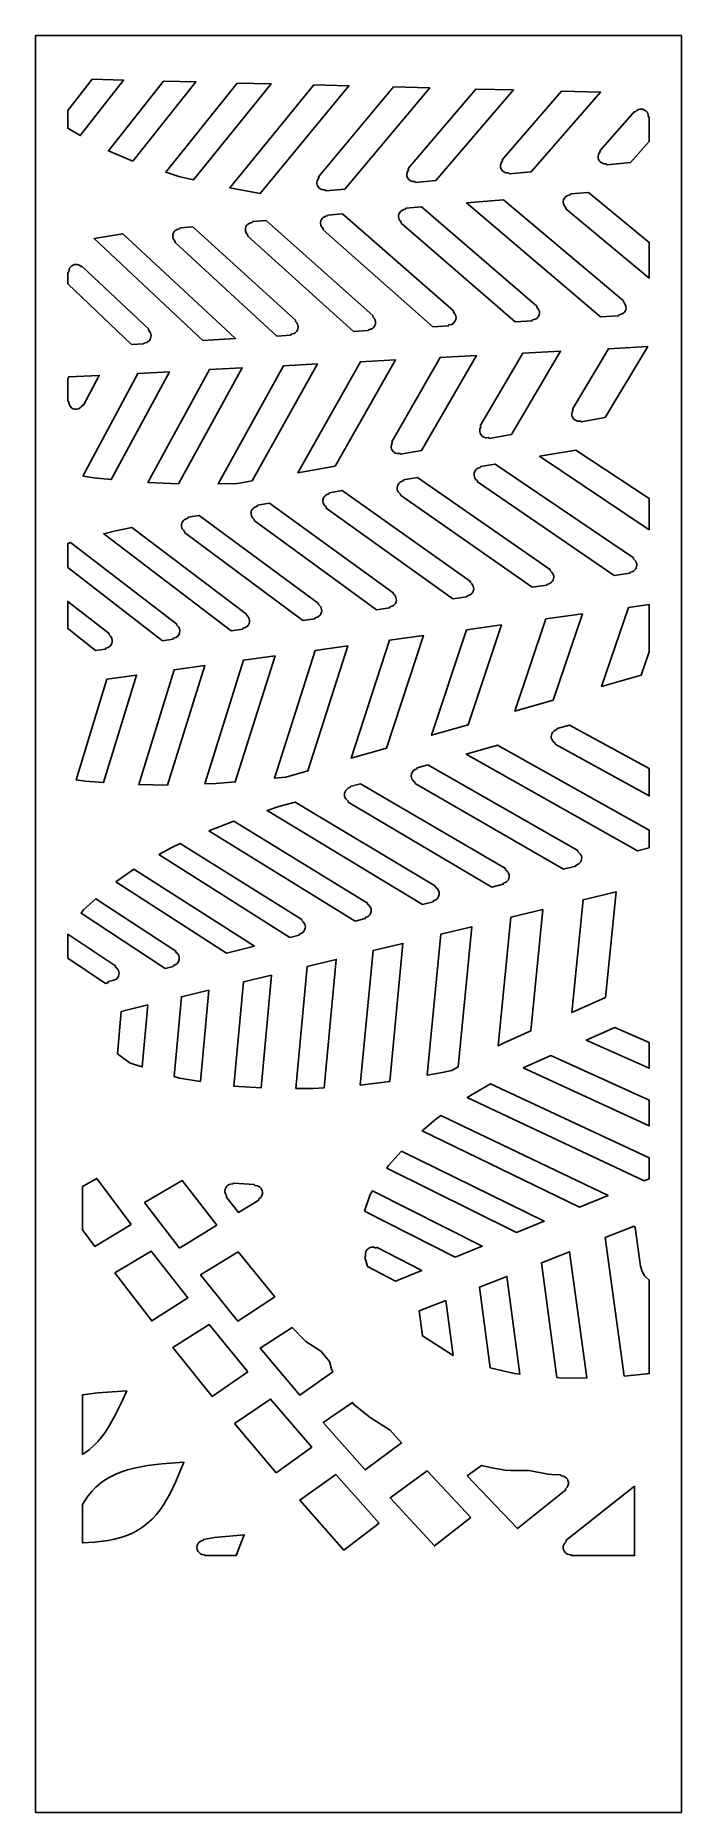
# Model space of a CAD drawing. Extents: x 0 to 400, y 0 to 1100.
import ezdxf

# ---------------------------------------------------------------- set-up
doc = ezdxf.new("R2010")
doc.units = 0
doc.layers.add('CUT', color=1, linetype='CONTINUOUS')
doc.layers.add('OUTLINE', color=7, linetype='CONTINUOUS')

msp = doc.modelspace()

# ---------------------------------------------------------------- linework, layer by layer
at = {"layer": 'CUT'}
for points in [[(20, 1053.5), (35.01, 1072.89), (54.49, 1072.39), (27.67, 1038.03), (20, 1042.65)], [(60.33, 1022.13), (45.12, 1028.53), (79.2, 1071.77), (99.37, 1071.26)], [(88.65, 1012.83), (80.62, 1015.36), (124.96, 1070.61), (145.86, 1070.08), (97.77, 1010.65)], [(172.4, 1069.41), (194.07, 1068.87), (139.19, 1002.28), (120.27, 1005.65)], [(221.59, 1068.17), (244.08, 1067.6), (191.49, 1005), (179.73, 1003.92), (179.53, 1004.31), (179.33, 1004.42), (178.21, 1004.47), (177.37, 1004.63), (176.2, 1005.2), (175.53, 1005.75), (174.77, 1006.79), (174.46, 1007.59), (174.29, 1008.44), (174.3, 1009.31), (174.47, 1010.15), (174.81, 1010.94), (175.41, 1011.88), (175.43, 1012.11), (175.22, 1012.5)], [(235.35, 1009.06), (235.15, 1009.46), (234.95, 1009.57), (233.4, 1009.68), (232.18, 1010.13), (231.15, 1010.91), (230.38, 1011.96), (229.96, 1013.19), (229.92, 1014.48), (230.25, 1015.73), (230.98, 1016.97), (231, 1017.2), (230.79, 1017.59), (272.64, 1066.88), (295.99, 1066.29), (247.98, 1010.23)], [(293.24, 1014.63), (292.9, 1014.94), (291.38, 1015.04), (290.17, 1015.5), (289.13, 1016.28), (288.36, 1017.34), (287.95, 1018.57), (287.88, 1019.44), (287.92, 1019.88), (288.26, 1021.13), (289.08, 1022.45), (289.1, 1022.68), (288.89, 1023.07), (325.66, 1065.54), (349.92, 1064.93), (306.91, 1015.68), (293.3, 1014.42)], [(371.68, 1052.95), (372.32, 1053.55), (373.43, 1054.17), (374.67, 1054.45), (375.95, 1054.35), (376.75, 1054.1), (377.5, 1053.69), (377.83, 1053.42), (378.68, 1052.47), (379.07, 1051.72), (379.32, 1050.9), (379.45, 1049.81), (379.59, 1049.62), (380, 1049.46), (380, 1034.34), (368.45, 1021.38), (353.81, 1020.02), (353.61, 1020.42), (353.41, 1020.54), (352.36, 1020.58), (351.5, 1020.75), (350.32, 1021.32), (349.66, 1021.89), (349.12, 1022.58), (348.72, 1023.36), (348.48, 1024.2), (348.42, 1025.07), (348.65, 1026.36), (349.01, 1027.15), (349.6, 1028.02), (349.63, 1028.25), (349.42, 1028.66), (370.85, 1052.92), (371.27, 1052.77)], [(331.36, 1001.72), (331.38, 1001.94), (342.35, 1002.89), (380, 971.89), (380, 949.86), (328.38, 992.75), (328.52, 993.17), (328.46, 993.39), (327.53, 994.48), (326.99, 995.65), (326.81, 996.93), (327.01, 998.21), (327.57, 999.38), (328.46, 1000.33), (328.8, 1000.59), (329.58, 1000.98), (331.08, 1001.36)], [(310.39, 931.92), (311.13, 931.1), (311.77, 929.98), (312, 929.13), (312.06, 928.27), (311.83, 926.98), (311.47, 926.19), (310.97, 925.49), (309.97, 924.65), (308.78, 924.13), (307.68, 923.93), (307.5, 923.78), (307.36, 923.36), (296.98, 922.75), (226.35, 983.88), (226.5, 984.3), (226.45, 984.53), (225.72, 985.34), (225.27, 986.06), (224.95, 986.86), (224.8, 987.71), (224.82, 988.56), (225, 989.4), (225.57, 990.55), (226.13, 991.2), (226.8, 991.74), (227.97, 992.26), (229.05, 992.5), (229.23, 992.65), (229.35, 993.07), (238.97, 993.91), (310.49, 932.55), (310.34, 932.14)], [(364.16, 935.71), (364.02, 935.31), (364.07, 935.09), (364.75, 934.33), (365.22, 933.6), (365.64, 932.36), (365.71, 931.48), (365.49, 930.2), (365.13, 929.4), (364.63, 928.69), (363.63, 927.84), (362.85, 927.46), (361.33, 927.12), (361.15, 926.97), (361.01, 926.55), (349.92, 925.89), (266.88, 996.34), (289.69, 998.32)], [(86.49, 972.47), (85.82, 973.27), (85.38, 974.04), (85.1, 974.87), (84.98, 975.75), (85.05, 976.62), (85.46, 977.87), (85.95, 978.62), (86.56, 979.24), (87.69, 979.93), (89.22, 980.32), (89.5, 980.68), (89.52, 980.9), (97.36, 981.62), (161.12, 923.6), (161, 923.42), (161.01, 922.97), (161.73, 922.12), (162.17, 921.39), (162.46, 920.59), (162.58, 919.74), (162.55, 918.88), (162.46, 918.46), (162.18, 917.64), (161.74, 916.91), (160.84, 915.99), (160.1, 915.55), (159.3, 915.25), (158.2, 915.05), (158.02, 914.9), (157.88, 914.48), (149.43, 913.98), (86.38, 971.84), (86.5, 972.02)], [(196.84, 916.8), (131.4, 975.71), (131.52, 975.89), (131.52, 976.34), (130.81, 977.17), (130.37, 977.89), (129.98, 979.1), (129.93, 979.96), (130.04, 980.79), (130.32, 981.61), (130.73, 982.34), (131.29, 982.99), (132.32, 983.73), (133.12, 984.04), (134.13, 984.26), (134.42, 984.61), (134.44, 984.84), (142.89, 985.57), (209.08, 926.49), (208.92, 926.07), (208.97, 925.85), (209.7, 925.01), (210.15, 924.27), (210.54, 923.05), (210.59, 922.18), (210.47, 921.33), (210.18, 920.51), (209.48, 919.44), (208.85, 918.85), (207.71, 918.23), (206.22, 917.9), (206.04, 917.75), (205.9, 917.34)], [(255.72, 920.51), (255.69, 920.29), (245.99, 919.72), (178.03, 979.73), (178.18, 980.15), (178.13, 980.37), (177.42, 981.19), (176.97, 981.92), (176.66, 982.7), (176.52, 983.55), (176.55, 984.41), (176.73, 985.24), (177.08, 986.03), (177.56, 986.72), (178.18, 987.31), (178.9, 987.78), (179.7, 988.09), (180.72, 988.3), (180.9, 988.45), (181.03, 988.89), (190.07, 989.67), (258.84, 929.48), (258.68, 929.06), (258.73, 928.83), (259.73, 927.65), (260.24, 926.46), (260.39, 925.17), (260.28, 924.31), (260.15, 923.9), (259.55, 922.74), (258.65, 921.82), (257.52, 921.19), (256.01, 920.86)], [(103.67, 911.26), (36.24, 974.3), (54.08, 977.15), (123.84, 912.46)], [(28.85, 957.12), (70.12, 918.15), (69.95, 917.74), (69.99, 917.52), (70.7, 916.66), (71.12, 915.92), (71.4, 915.11), (71.52, 914.27), (71.47, 913.42), (71.26, 912.59), (70.89, 911.83), (70.07, 910.84), (69.4, 910.33), (68.63, 909.96), (67.18, 909.65), (67, 909.51), (66.86, 909.08), (59.48, 908.64), (20, 946.23), (20, 953.28), (20.41, 953.44), (20.55, 953.63), (20.79, 955.14), (21.11, 955.93), (21.58, 956.64), (22.51, 957.51), (23.26, 957.92), (24.07, 958.18), (24.91, 958.28), (25.77, 958.21), (26.58, 957.98), (27.35, 957.6), (28.24, 956.96), (28.47, 956.93)], [(280.68, 850.97), (280.25, 851.09), (279.35, 851.01), (278.91, 851.05), (277.66, 851.39), (276.56, 852.08), (275.71, 853.07), (275.32, 853.85), (275.05, 855.13), (275.15, 856.42), (275.69, 857.82), (275.56, 858.25), (275.39, 858.39), (301.69, 903.35), (325.09, 904.57), (294.71, 853.07), (280.91, 850.59)], [(332.66, 868.53), (332.49, 868.68), (354.81, 906.13), (379.11, 907.4), (352.72, 863.48), (337.98, 860.83), (337.91, 861.04), (337.55, 861.31), (336.41, 861.25), (335.55, 861.36), (334.33, 861.83), (333.62, 862.33), (332.77, 863.33), (332.39, 864.11), (332.16, 864.96), (332.11, 865.83), (332.23, 866.69), (332.79, 868.1)], [(29.22, 827.13), (63.41, 890.88), (82.96, 891.91), (46.85, 825.08), (36.11, 826.1)], [(107.75, 893.2), (127.98, 894.26), (88.51, 822.43), (69.61, 823.27)], [(125.04, 822.62), (113.05, 822.42), (153.65, 895.6), (174.61, 896.7), (134.11, 824.25)], [(185.54, 833.48), (162.4, 829.32), (201.22, 898.09), (222.94, 899.23)], [(226.1, 840.76), (226.03, 840.97), (225.67, 841.24), (224.11, 841.22), (222.85, 841.55), (221.76, 842.25), (220.91, 843.23), (220.52, 844), (220.24, 845.27), (220.35, 846.57), (220.89, 848.01), (220.86, 848.24), (220.59, 848.58), (250.53, 900.67), (273.07, 901.85), (239.03, 843.08)], [(20.62, 872.64), (20.55, 873.32), (20.41, 873.51), (20, 873.67), (20, 887.55), (20.57, 888.64), (39.46, 889.63), (29.64, 871.15), (29.21, 871.2), (29.01, 871.11), (28.4, 870.29), (27.8, 869.67), (26.69, 869.01), (25.44, 868.69), (24.15, 868.75), (23.32, 869), (22.56, 869.41), (21.6, 870.28), (20.94, 871.38)], [(380, 794.1), (312.17, 839.52), (334.62, 843.41), (380, 813.33)], [(236.46, 826.38), (318.88, 769.25), (318.79, 769.06), (318.85, 768.61), (319.7, 767.84), (320.23, 767.16), (320.63, 766.38), (320.86, 765.53), (320.92, 764.66), (320.81, 763.79), (320.52, 762.96), (320.07, 762.2), (319.49, 761.55), (318.79, 761.03), (318, 760.66), (316.95, 760.36), (316.78, 760.2), (316.69, 759.78), (307.44, 758.44), (225.94, 815.47), (226.03, 815.66), (225.97, 816.11), (225.17, 816.85), (224.63, 817.54), (224.24, 818.31), (224, 819.14), (223.94, 820), (224.16, 821.27), (224.51, 822.07), (225, 822.78), (225.63, 823.37), (226.36, 823.83), (227.71, 824.31), (227.87, 824.47), (227.96, 824.91)], [(275.58, 833.17), (284.67, 834.75), (370.33, 776.67), (370.23, 776.23), (370.31, 776.02), (371.09, 775.32), (371.65, 774.63), (372.04, 773.85), (372.28, 773), (372.35, 772.13), (372.23, 771.25), (371.95, 770.42), (371.51, 769.66), (370.93, 769), (370.23, 768.47), (369.44, 768.1), (368.35, 767.79), (368.18, 767.63), (368.09, 767.21), (358.23, 765.78), (273.64, 823.7), (273.74, 824.13), (273.66, 824.35), (272.53, 825.42), (271.88, 826.55), (271.59, 827.81), (271.67, 829.1), (272.13, 830.32), (272.93, 831.35), (273.99, 832.09), (275.33, 832.58), (275.49, 832.74)], [(179.93, 808.15), (179.12, 808.91), (178.59, 809.59), (178.07, 810.77), (177.93, 811.61), (177.96, 812.47), (178.3, 813.72), (178.73, 814.46), (179.3, 815.12), (180.35, 815.85), (181.71, 816.34), (181.87, 816.51), (181.95, 816.93), (189.9, 818.31), (269.35, 762.04), (269.26, 761.84), (269.32, 761.39), (270.13, 760.65), (270.66, 759.96), (271.05, 759.18), (271.28, 758.33), (271.33, 757.46), (271.21, 756.6), (270.71, 755.38), (270.2, 754.68), (269.55, 754.1), (268.81, 753.65), (267.31, 753.18), (267.14, 753.02), (267.05, 752.59), (258.44, 751.35), (179.89, 807.51), (180, 807.93)], [(135.37, 799.81), (135.49, 800.23), (135.42, 800.45), (134.61, 801.22), (134.09, 801.9), (133.72, 802.66), (133.49, 803.5), (133.44, 804.35), (133.55, 805.2), (133.83, 806.01), (134.52, 807.1), (135.15, 807.67), (135.87, 808.13), (137.26, 808.62), (137.51, 808.99), (137.51, 809.22), (144.91, 810.5), (221.51, 755.1), (221.39, 754.68), (221.47, 754.46), (222.29, 753.69), (222.81, 753), (223.19, 752.21), (223.41, 751.38), (223.46, 750.5), (223.34, 749.66), (222.84, 748.45), (222.32, 747.75), (221.68, 747.16), (220.94, 746.72), (219.49, 746.26), (219.32, 746.1), (219.23, 745.67), (211.13, 744.5)], [(130.6, 741.69), (130.65, 741.24), (131.42, 740.48), (131.93, 739.79), (132.29, 739), (132.5, 738.16), (132.49, 736.88), (132.27, 736.04), (131.91, 735.27), (131.39, 734.58), (130.74, 734), (130.01, 733.56), (128.56, 733.11), (128.3, 732.74), (128.3, 732.52), (121.25, 731.5), (42.28, 791.54), (48.72, 793.17), (59.72, 795.36), (130.7, 741.88)], [(175.21, 748.19), (175.26, 747.74), (176.07, 746.97), (176.6, 746.28), (176.96, 745.5), (177.18, 744.66), (177.21, 743.78), (177.09, 742.94), (176.6, 741.74), (176.07, 741.05), (175.43, 740.47), (174.69, 740.02), (173.22, 739.56), (173.06, 739.39), (172.97, 738.98), (165.43, 737.89), (92.26, 792.42), (92.38, 792.83), (92.31, 793.05), (91.57, 793.78), (91.05, 794.47), (90.68, 795.24), (90.47, 796.06), (90.46, 797.33), (90.66, 798.18), (91.01, 798.94), (91.51, 799.64), (92.13, 800.22), (93.25, 800.85), (94.26, 801.17), (94.42, 801.34), (94.5, 801.76), (101.41, 802.96), (175.31, 748.38)], [(85.15, 726.69), (85.06, 726.26), (78.53, 725.32), (20, 770.7), (20, 785.62), (21.74, 786.17), (87.54, 735.59), (87.42, 735.17), (87.49, 734.95), (88.5, 733.87), (89.09, 732.72), (89.33, 731.46), (89.19, 730.19), (88.69, 729.01), (87.86, 728.02), (86.8, 727.31), (85.53, 726.94)], [(45.63, 729.12), (45.84, 728.72), (46.48, 728.11), (46.97, 727.41), (47.31, 726.64), (47.5, 725.8), (47.53, 724.95), (47.26, 723.69), (46.88, 722.92), (46.37, 722.25), (45.73, 721.69), (44.99, 721.24), (43.63, 720.82), (43.46, 720.66), (43.36, 720.22), (37.19, 719.33), (20, 732.92), (20, 749.74), (45.76, 729.54)], [(316.09, 738.94), (338.61, 742.03), (320.5, 688.47), (296.88, 681.69)], [(367.2, 745.95), (380, 747.71), (380, 718.49), (375.06, 704.13), (350.51, 697.08)], [(219.19, 725.63), (240.17, 728.51), (217.41, 658.87), (195.49, 652.58)], [(266.79, 732.17), (288.52, 735.15), (267.99, 673.39), (245.24, 666.86)], [(104.75, 636.69), (128.79, 713.23), (148.38, 715.91), (123.71, 637.93), (111.92, 636.94)], [(154.99, 640.95), (147.96, 640.19), (173.22, 719.32), (193.49, 722.11), (168.66, 644.87)], [(44.24, 701.62), (62.58, 704.14), (42.18, 637.57), (30.71, 638.4), (25.23, 639.17)], [(81.77, 636.04), (63.87, 636.33), (85.81, 707.33), (104.76, 709.93)], [(321.84, 661.33), (321.9, 661.76), (321.8, 661.97), (320.57, 662.93), (320.04, 663.6), (319.64, 664.39), (319.4, 665.2), (319.33, 666.07), (319.43, 666.93), (319.7, 667.75), (320.11, 668.51), (321, 669.46), (321.73, 669.92), (322.77, 670.35), (322.98, 670.75), (322.95, 670.98), (330.6, 673.12), (380, 646.17), (380, 629.25)], [(380, 597.17), (372.73, 595.36), (266.76, 655.21), (286.11, 660.64), (380, 608.16)], [(243.02, 648.55), (335.8, 595.45), (335.72, 595.25), (335.82, 594.8), (336.73, 594.13), (337.32, 593.48), (337.78, 592.75), (338.08, 591.93), (338.22, 591.07), (338.19, 590.2), (337.98, 589.36), (337.61, 588.56), (337.1, 587.87), (336.46, 587.28), (335.71, 586.83), (334.7, 586.44), (334.55, 586.26), (334.5, 585.83), (326.92, 583.94), (235.06, 637.05), (235.13, 637.48), (235.03, 637.69), (234.13, 638.37), (233.56, 639), (233.1, 639.73), (232.79, 640.53), (232.64, 641.8), (232.75, 642.66), (233.02, 643.46), (233.44, 644.21), (234.33, 645.15), (235.05, 645.6), (236.08, 646.03), (236.29, 646.43), (236.26, 646.66)], [(201.24, 636.83), (291.03, 584.26), (290.95, 583.82), (291.05, 583.61), (291.93, 582.93), (292.52, 582.29), (292.97, 581.55), (293.27, 580.73), (293.4, 579.87), (293.37, 579.02), (293.15, 578.17), (292.79, 577.39), (292.27, 576.69), (291.63, 576.1), (290.88, 575.66), (289.84, 575.26), (289.61, 574.86), (289.63, 574.65), (282.55, 572.88), (193.63, 625.47), (193.7, 625.9), (193.61, 626.11), (192.74, 626.79), (192.16, 627.41), (191.71, 628.14), (191.42, 628.94), (191.27, 630.21), (191.38, 631.06), (191.66, 631.87), (192.08, 632.61), (192.96, 633.54), (193.68, 633.99), (194.71, 634.42), (194.92, 634.82), (194.89, 635.05)], [(246.21, 563.82), (239.56, 562.17), (143.34, 620.35), (150.68, 622.64), (160.73, 625.46), (247.7, 573.38), (247.62, 572.94), (247.72, 572.73), (248.83, 571.78), (249.56, 570.7), (249.94, 569.46), (249.94, 568.18), (249.56, 566.94), (248.83, 565.86), (247.85, 565.05), (246.41, 564.44), (246.19, 564.04)], [(107.31, 607.77), (122.75, 613.62), (205.61, 562.9), (205.52, 562.7), (205.61, 562.26), (206.48, 561.57), (207.06, 560.92), (207.49, 560.18), (207.78, 559.37), (207.9, 558.52), (207.85, 557.66), (207.47, 556.43), (207.03, 555.7), (206.11, 554.79), (205.37, 554.35), (204.38, 553.95), (204.23, 553.78), (204.18, 553.35), (197.89, 551.78)], [(76.31, 592.95), (84.34, 597.42), (89.55, 599.8), (164.82, 552.72), (164.74, 552.29), (164.83, 552.07), (165.69, 551.37), (166.25, 550.72), (166.68, 549.98), (166.96, 549.17), (167.08, 548.32), (167.03, 547.47), (166.64, 546.25), (166.2, 545.51), (165.28, 544.61), (164.55, 544.17), (163.51, 543.78), (163.36, 543.6), (163.31, 543.16), (157.48, 541.71)], [(49.7, 576.14), (60.95, 583.92), (135.58, 536.25), (118.27, 531.94)], [(85.31, 523.73), (80.21, 522.46), (28.23, 556.65), (29.69, 558.68), (37.28, 565.59), (86.95, 533.2), (86.86, 532.99), (86.94, 532.55), (88.02, 531.56), (88.29, 531.23), (88.7, 530.49), (89.03, 529.26), (89.01, 527.99), (88.62, 526.78), (87.9, 525.73), (86.9, 524.94), (85.51, 524.33), (85.36, 524.16)], [(352.95, 504.45), (332.18, 495.18), (339.1, 564.97), (359.49, 569.89)], [(314.09, 558.93), (306.71, 483.81), (290.25, 476.47), (286.59, 474.68), (294.35, 554.17)], [(44.89, 514.1), (44.82, 513.64), (43.24, 513.25), (20, 528.85), (20, 543.63), (49.63, 523.92), (49.53, 523.72), (49.61, 523.27), (50.44, 522.57), (50.98, 521.91), (51.39, 521.17), (51.65, 520.36), (51.75, 519.53), (51.69, 518.69), (51.29, 517.47), (50.85, 516.77), (50.27, 516.14), (49.21, 515.44), (48.4, 515.16), (45.25, 514.37)], [(250.76, 457.88), (242.6, 456.41), (251, 543.7), (270.12, 548.32), (261.74, 461.68), (257.81, 459.36)], [(161.19, 448.18), (168.23, 523.72), (186.22, 528.06), (178.76, 448.65), (172.18, 448.21)], [(201.09, 450.25), (208.98, 533.56), (227.52, 538.03), (219.37, 452.52)], [(146.15, 518.39), (139.69, 448.52), (122.78, 449.69), (128.71, 514.18)], [(89.1, 454.65), (85.87, 455.61), (90.34, 504.92), (107.28, 509.01), (102.13, 452.55)], [(58.56, 463.76), (50.74, 469.7), (53.09, 495.93), (69.53, 499.9), (66.08, 461.52)], [(380, 476.57), (380, 460.71), (341.02, 478.11), (358.79, 485.91)], [(301.94, 460.92), (319.16, 468.53), (380, 440.95), (380, 425.1)], [(376.93, 390.93), (267.3, 442.6), (281.83, 451.06), (380, 405.34), (380, 392.17)], [(247.8, 429.15), (251, 431.41), (354.52, 381.91), (336.8, 374.77), (239.42, 421.87)], [(226.62, 409.36), (315.01, 365.99), (297.78, 359.05), (217.58, 398.84), (218.58, 400.41)], [(59.21, 363.9), (36.77, 350.29), (29, 360.77), (29, 387.47), (37.92, 392.5)], [(89.25, 349.27), (67.5, 377.59), (90.85, 391.13), (112.26, 363.62)], [(138.21, 379.58), (138.29, 379.14), (125.77, 371.32), (118.11, 381.06), (118.26, 381.22), (118.32, 381.67), (117.58, 382.99), (117.29, 384.23), (117.3, 385.07), (117.46, 385.89), (118, 387.04), (118.53, 387.7), (119.17, 388.24), (119.91, 388.65), (120.71, 388.91), (122.14, 389.05), (122.34, 389.17), (122.53, 389.57), (135.43, 388.68), (135.6, 388.26), (135.79, 388.13), (137.31, 387.92), (138.1, 387.62), (138.82, 387.17), (139.7, 386.26), (140.14, 385.52), (140.42, 384.73), (140.53, 383.9), (140.5, 383.05), (140.14, 381.84), (139.44, 380.77), (138.3, 379.8)], [(259.83, 343.77), (203.77, 372.28), (207.21, 382.55), (208.59, 384.73), (276.59, 350.52)], [(371.38, 362.21), (374.71, 338.12), (375.64, 334.83), (377.39, 331.95), (380, 329.58), (380, 271.68), (378.55, 271.43), (364.52, 270.16), (352.75, 355.83), (370.68, 362.88), (370.71, 362.68), (371.1, 362.6), (371.27, 362.45)], [(49.04, 333.99), (71.69, 347.52), (94.3, 318.58), (71.98, 304.24)], [(148.21, 319.2), (125.34, 304.09), (102.25, 332.75), (125.49, 347.03)], [(204.43, 344.21), (204.29, 345.79), (204.54, 347.07), (205.17, 348.23), (206.1, 349.15), (207.27, 349.75), (208.14, 349.94), (208.58, 349.98), (209.44, 349.91), (210.94, 349.42), (211.17, 349.45), (211.5, 349.75), (239.21, 335.47), (222.89, 328.9), (205.51, 337.95), (203.99, 343.74), (204.35, 344)], [(322.92, 269.17), (313.29, 340.29), (330.72, 347.15), (341.36, 269.02), (325.48, 268.93)], [(281.58, 275.23), (274.91, 325.17), (291.86, 331.85), (299.98, 271.36), (296.47, 271.7)], [(254.07, 316.97), (258.58, 282.9), (239.61, 295.01), (237.58, 310.47)], [(131.54, 272.69), (109.34, 257.6), (85, 287.74), (107.55, 302)], [(158.9, 300.24), (167.38, 291.63), (176.61, 285.52), (182.09, 279.16), (183.22, 274.52), (184.11, 272.71), (163.61, 258.35), (139.12, 287.37)], [(29, 221.59), (29, 258.52), (38.5, 259.79), (56.47, 260.97), (52.98, 253.3), (49.36, 245.85), (45.43, 238.83), (43.29, 235.56), (41.02, 232.48), (38.59, 229.6), (36, 226.95), (33.23, 224.54)], [(123.16, 240.87), (145.6, 255.9), (171.03, 226.2), (148.99, 210.31)], [(197.15, 252.63), (207.31, 244.45), (219.63, 236.58), (226.71, 228.75), (204.17, 212.01), (178.22, 241.41), (196.2, 253.81)], [(60.05, 172.97), (56.54, 171.46), (52.84, 170.2), (48.98, 169.17), (44.95, 168.36), (36.5, 167.3), (29, 166.88), (29, 190.66), (32.48, 195.85), (34.86, 198.72), (37.43, 201.36), (40.2, 203.76), (43.17, 205.91), (46.35, 207.82), (49.73, 209.49), (53.3, 210.93), (57.05, 212.15), (60.99, 213.18), (69.31, 214.71), (78.13, 215.72), (91.89, 216.75), (86.9, 204.94), (83.31, 197.43), (79.31, 190.48), (77.1, 187.28), (74.72, 184.29), (72.17, 181.53), (69.43, 179.01), (66.5, 176.74), (63.37, 174.72)], [(212.89, 179.07), (191.02, 162.33), (163.64, 193.34), (185.94, 209.18)], [(269.48, 182.63), (247.15, 165.02), (219.66, 194.84), (242.46, 211.53)], [(328.25, 200.33), (328.19, 200.11), (328.32, 199.7), (298.55, 175.69), (267.38, 208.3), (276.18, 214.85), (282.62, 213.32), (290.76, 211.97), (294.27, 211.64), (305.78, 211.69), (317.21, 209.45), (319.77, 209.2), (325.24, 208.96), (325.38, 208.54), (325.56, 208.4), (326.65, 208.21), (327.83, 207.73), (328.82, 206.94), (329.34, 206.26), (329.72, 205.51), (330, 204.27), (329.98, 203.41), (329.65, 202.18), (329.24, 201.44)], [(371, 202.08), (371, 159), (331.74, 159), (331.58, 159.41), (331.39, 159.55), (330.28, 159.69), (329.45, 159.94), (328.68, 160.35), (328.02, 160.9), (327.47, 161.58), (327.07, 162.34), (326.82, 163.18), (326.74, 164.04), (326.84, 164.91), (327.09, 165.73), (327.78, 166.84), (328.56, 167.64), (328.63, 167.86), (328.49, 168.28)], [(101.98, 167.73), (102.77, 168.12), (103.76, 168.43), (103.92, 168.59), (104.01, 169.01), (110.83, 170.12), (129.3, 171.93), (124.3, 159), (104.92, 159), (104.76, 159.41), (104.57, 159.55), (103.03, 159.79), (102.23, 160.13), (101.51, 160.62), (100.63, 161.6), (100.09, 162.78), (99.92, 164.08), (100.14, 165.37), (100.49, 166.18), (100.99, 166.88)]]:
    msp.add_lwpolyline(points, close=True, dxfattribs=at)
at = {"layer": 'OUTLINE'}
msp.add_lwpolyline([(0, 0), (400, 0), (400, 1100), (0, 1100)], close=True, dxfattribs=at)

doc.saveas('drawing.dxf')
